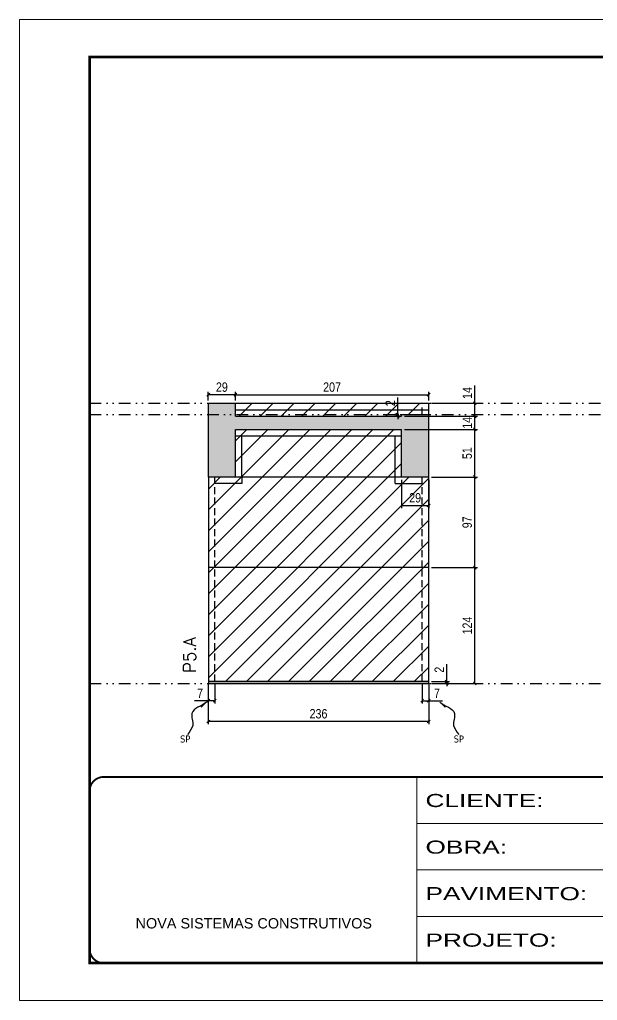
# Model space of a CAD drawing. Extents: x 14400 to 24104, y -21631 to 6985.
# Drawn here: x 19182 to 19801, y 3638 to 4688 of the extents above; entities that cross this region are included whole.
import ezdxf

# ---------------------------------------------------------------- set-up
doc = ezdxf.new("R2010")
doc.units = 0
for name, pattern in [('CONTINUO', [0]), ('DASHED', [0.75, 0.5, -0.25]), ('DIVIDE2', [0.625, 0.25, -0.125, 0, -0.125, 0, -0.125]), ('HIDDEN', [0.375, 0.25, -0.125])]:
    doc.linetypes.add(name, pattern=pattern)
for name, color, linetype in [('COTA', 241, 'Continuous'), ('Nível', 160, 'Continuous'), ('Painéis', 200, 'Continuous'), ('SARR_2.2x7', 40, 'Continuous'), ('Sarrafo de Pressão', 42, 'HIDDEN'), ('texto', 7, 'Continuous')]:
    doc.layers.add(name, color=color, linetype=linetype)
for name, color, linetype, lineweight in [('Folhas', 255, 'Continuous', 9), ('Hachura', 251, 'Continuous', 9), ('SARRAFO DE PRESSAO', 251, 'DASHED', 9), ('Texto Seção', 7, 'Continuous', 15)]:
    doc.layers.add(name, color=color, linetype=linetype, lineweight=lineweight)
doc.styles.add('ARIAL', font='arial.ttf')
doc.styles.add('COTA TECNICA', font='techl___.ttf', dxfattribs={"height": 10})
doc.styles.add('COTA TECNICA-50', font='techl___.ttf', dxfattribs={"height": 10})
doc.styles.add('REGUA-120', font='ROMANS.shx', dxfattribs={"height": 15})
doc.styles.get("Standard").update_dxf_attribs({"font": 'arial.ttf'})
doc.styles.add('Tecnologia', font='')
doc.styles.get('Tecnologia').set_extended_font_data('Forgotten Futurist')
doc.dimstyles.new('COTA PAINEL-50', dxfattribs={"dimtxt": 10, "dimasz": 3, "dimexe": 3, "dimexo": 3, "dimgap": 3, "dimtad": 1, "dimdec": 1, "dimzin": 12, "dimdsep": 46, "dimtxsty": 'COTA TECNICA-50', "dimblk1": 'OBLIQUE', "dimblk2": 'OBLIQUE', "dimsah": 1, "dimcen": 0.9, "dimclrd": 4, "dimclre": 4, "dimclrt": 240, "dimadec": 1, "dimazin": 3, "dimtfac": 1, "dimtdec": 1, "dimtmove": 0, "dimatfit": 3, "dimfxl": 1, "dimtolj": 1, "dimtzin": 12, "dimarcsym": 0})
doc.dimstyles.new('PAINEL', dxfattribs={"dimtxt": 10, "dimasz": 3, "dimexe": 3, "dimexo": 3, "dimgap": 3, "dimtad": 1, "dimdec": 1, "dimzin": 12, "dimdsep": 46, "dimtxsty": 'COTA TECNICA', "dimblk1": 'OBLIQUE', "dimblk2": 'OBLIQUE', "dimsah": 1, "dimcen": 0.9, "dimclrd": 4, "dimclre": 4, "dimclrt": 240, "dimadec": 1, "dimazin": 3, "dimtfac": 1, "dimtdec": 1, "dimtmove": 0, "dimatfit": 3, "dimfxl": 1, "dimtolj": 1, "dimtzin": 12, "dimarcsym": 0})
doc.dimstyles.get("Standard").update_dxf_attribs({"dimtxt": 0.18, "dimasz": 0.18, "dimexe": 0.18, "dimexo": 0.0625, "dimgap": 0.09, "dimtad": 0, "dimtih": 1, "dimtoh": 1, "dimdec": 4, "dimzin": 0, "dimdsep": 46, "dimtxsty": 'Standard', "dimcen": 0.09, "dimadec": 0, "dimazin": 0, "dimtfac": 1, "dimtdec": 4, "dimtofl": 0, "dimtmove": 0, "dimatfit": 3, "dimfxl": 1, "dimtolj": 1, "dimtzin": 0, "dimarcsym": 0})

# ---------------------------------------------------------------- blocks, each defined once
blk = doc.blocks.new('9999999999')
at = {"color": 30, "linetype": 'CONTINUO'}
for p, q in [((98564.6, 34230.2), (98564.6, 34429.4)), ((98564.6, 34379.6), (99584, 34379.6)), ((98564.6, 34329.8), (99488, 34329.8)), ((98564.6, 34280), (99488, 34280))]:
    blk.add_line(p, q, dxfattribs=at)
at = {"color": 30, "linetype": 'CONTINUO', "const_width": 2}
blk.add_lwpolyline([(99584, 34230.2), (99584, 34414.4, 0.414214), (99569, 34429.4), (98229, 34429.4, 0.414214), (98214, 34414.4), (98214, 34245.2, 0.414214), (98229, 34230.2), (99584, 34230.2)], format="xyb", dxfattribs=at)
at = {"layer": 'Folhas'}
blk.add_lwpolyline([(98139, 34190.2), (99624, 34190.2), (99624, 35240.2), (98139, 35240.2)], close=True, dxfattribs=at)
at = {"layer": 'Folhas', "color": 30, "const_width": 3}
blk.add_lwpolyline([(98214, 34230.2), (99584, 34230.2), (99584, 35200.2), (98214, 35200.2)], close=True, dxfattribs=at)
at = {"color": 7, "linetype": 'Continuous', "ltscale": 5, "style": 'ARIAL'}
blk.add_text('NOVA SISTEMAS CONSTRUTIVOS', height=11.059, dxfattribs=at).set_placement((98263.2, 34267.2))
at = {"layer": 'Folhas', "color": 7, "style": 'Tecnologia', "width": 1.5}
for s, p in [('CLIENTE:', (98573.7, 34397.2)), ('OBRA:', (98573.7, 34347.3)), ('PAVIMENTO:', (98573.7, 34297.5)), ('PROJETO:', (98573.7, 34247.7))]:
    blk.add_text(s, height=14, dxfattribs=at).set_placement(p)
blk = doc.blocks.new('_Oblique')
at = {"color": 0, "linetype": 'ByBlock', "lineweight": -2}
blk.add_line((-0.5, -0.5), (0.5, 0.5), dxfattribs=at)
blk = doc.blocks.new('*D769')
at = {"layer": 'COTA', "color": 4, "lineweight": -2, "transparency": 16777216}
for p, q in [((19384.1, 3975.9), (19384.1, 3933.2)), ((19620.1, 3975.9), (19620.1, 3933.2)), ((19620.1, 3936.2), (19384.1, 3936.2))]:
    blk.add_line(p, q, dxfattribs=at)
at = {"layer": 'Defpoints', "color": 0, "transparency": 16777216}
for p in [(19384.1, 3978.9), (19620.1, 3978.9), (19384.1, 3936.2)]:
    blk.add_point(p, dxfattribs=at)
at = {"layer": 'COTA', "color": 4, "lineweight": -2, "transparency": 16777216, "xscale": 3, "yscale": 3, "zscale": 3, "rotation": 180}
blk.add_blockref('_Oblique', (19384.1, 3936.2), dxfattribs=at)
at = {"layer": 'COTA', "color": 4, "lineweight": -2, "transparency": 16777216, "xscale": 3, "yscale": 3, "zscale": 3}
blk.add_blockref('_Oblique', (19620.1, 3936.2), dxfattribs=at)
at = {"layer": 'COTA', "color": 240, "transparency": 16777216, "insert": (19502.1, 3944.4), "char_height": 10, "attachment_point": 5, "style": 'COTA TECNICA'}
blk.add_mtext('\\A1;236', dxfattribs=at)
blk = doc.blocks.new('*D770')
at = {"layer": 'COTA', "color": 4, "lineweight": -2, "transparency": 16777216}
for p, q in [((19613.1, 3975.9), (19613.1, 3955.4)), ((19620.1, 3973.9), (19620.1, 3955.4)), ((19613.1, 3958.4), (19620.1, 3958.4)), ((19620.1, 3958.4), (19634.8, 3958.4))]:
    blk.add_line(p, q, dxfattribs=at)
at = {"layer": 'Defpoints', "color": 0, "transparency": 16777216}
for p in [(19613.1, 3978.9), (19620.1, 3976.9), (19620.1, 3958.4)]:
    blk.add_point(p, dxfattribs=at)
at = {"layer": 'COTA', "color": 4, "lineweight": -2, "transparency": 16777216, "xscale": 3, "yscale": 3, "zscale": 3, "rotation": 180}
blk.add_blockref('_Oblique', (19613.1, 3958.4), dxfattribs=at)
at = {"layer": 'COTA', "color": 4, "lineweight": -2, "transparency": 16777216, "xscale": 3, "yscale": 3, "zscale": 3}
blk.add_blockref('_Oblique', (19620.1, 3958.4), dxfattribs=at)
at = {"layer": 'COTA', "color": 240, "transparency": 16777216, "insert": (19629, 3966.4), "char_height": 10, "attachment_point": 5, "style": 'COTA TECNICA-50'}
blk.add_mtext('\\A1;7', dxfattribs=at)
blk = doc.blocks.new('*D771')
at = {"layer": 'COTA', "color": 4, "lineweight": -2, "transparency": 16777216}
for p, q in [((19384.1, 3973.9), (19384.1, 3955.4)), ((19391.1, 3975.9), (19391.1, 3955.4)), ((19384.1, 3958.4), (19369.4, 3958.4)), ((19391.1, 3958.4), (19384.1, 3958.4))]:
    blk.add_line(p, q, dxfattribs=at)
at = {"layer": 'Defpoints', "color": 0, "transparency": 16777216}
for p in [(19384.1, 3976.9), (19391.1, 3978.9), (19384.1, 3958.4)]:
    blk.add_point(p, dxfattribs=at)
at = {"layer": 'COTA', "color": 4, "lineweight": -2, "transparency": 16777216, "xscale": 3, "yscale": 3, "zscale": 3, "rotation": 180}
blk.add_blockref('_Oblique', (19384.1, 3958.4), dxfattribs=at)
at = {"layer": 'COTA', "color": 4, "lineweight": -2, "transparency": 16777216, "xscale": 3, "yscale": 3, "zscale": 3}
blk.add_blockref('_Oblique', (19391.1, 3958.4), dxfattribs=at)
at = {"layer": 'COTA', "color": 240, "transparency": 16777216, "insert": (19375.3, 3966.4), "char_height": 10, "attachment_point": 5, "style": 'COTA TECNICA-50'}
blk.add_mtext('\\A1;7', dxfattribs=at)
blk = doc.blocks.new('*D773')
at = {"layer": 'COTA', "color": 4, "linetype": 'ByBlock', "lineweight": -2, "transparency": 16777216}
for p, q in [((19623.1, 4100.9), (19672.5, 4100.9)), ((19669.5, 3976.9), (19669.5, 4100.9)), ((19623.1, 3976.9), (19672.5, 3976.9))]:
    blk.add_line(p, q, dxfattribs=at)
at = {"layer": 'Defpoints', "color": 0, "linetype": 'ByBlock', "transparency": 16777216}
for p in [(19620.1, 4100.9), (19669.5, 4100.9), (19620.1, 3976.9)]:
    blk.add_point(p, dxfattribs=at)
at = {"layer": 'COTA', "color": 4, "linetype": 'ByBlock', "lineweight": -2, "transparency": 16777216, "xscale": 3, "yscale": 3, "zscale": 3}
for p, rotation in [((19669.5, 4100.9), 90), ((19669.5, 3976.9), 270)]:
    blk.add_blockref('_Oblique', p, dxfattribs=dict(at, rotation=rotation))
at = {"layer": 'COTA', "color": 240, "linetype": 'ByBlock', "transparency": 16777216, "insert": (19661.4, 4038.9), "char_height": 10, "attachment_point": 5, "rotation": 90, "style": 'COTA TECNICA'}
blk.add_mtext('\\A1;124', dxfattribs=at)
blk = doc.blocks.new('*D772')
at = {"layer": 'COTA', "color": 4, "lineweight": -2, "transparency": 16777216}
for p, q in [((19639.4, 3978.9), (19639.4, 3997.7)), ((19623.1, 3978.9), (19642.4, 3978.9)), ((19623.1, 3976.9), (19642.4, 3976.9)), ((19639.4, 3976.9), (19639.4, 3978.9)), ((19639.4, 3976.9), (19639.4, 3973.9))]:
    blk.add_line(p, q, dxfattribs=at)
at = {"layer": 'Defpoints', "color": 0, "transparency": 16777216}
for p in [(19620.1, 3978.9), (19620.1, 3976.9), (19639.4, 3976.9)]:
    blk.add_point(p, dxfattribs=at)
at = {"layer": 'COTA', "color": 4, "lineweight": -2, "transparency": 16777216, "xscale": 3, "yscale": 3, "zscale": 3}
for p, rotation in [((19639.4, 3978.9), 270), ((19639.4, 3976.9), 90)]:
    blk.add_blockref('_Oblique', p, dxfattribs=dict(at, rotation=rotation))
at = {"layer": 'COTA', "color": 240, "transparency": 16777216, "insert": (19631.4, 3991.6), "char_height": 10, "attachment_point": 5, "rotation": 90, "style": 'COTA TECNICA-50'}
blk.add_mtext('\\A1;2', dxfattribs=at)
blk = doc.blocks.new('*D774')
at = {"layer": 'COTA', "color": 4, "linetype": 'ByBlock', "lineweight": -2, "transparency": 16777216}
for p, q in [((19623.1, 4100.9), (19672.5, 4100.9)), ((19669.5, 3976.9), (19669.5, 4100.9)), ((19623.1, 3976.9), (19672.5, 3976.9))]:
    blk.add_line(p, q, dxfattribs=at)
at = {"layer": 'Defpoints', "color": 0, "linetype": 'ByBlock', "transparency": 16777216}
for p in [(19620.1, 4100.9), (19669.5, 4100.9), (19620.1, 3976.9)]:
    blk.add_point(p, dxfattribs=at)
at = {"layer": 'COTA', "color": 4, "linetype": 'ByBlock', "lineweight": -2, "transparency": 16777216, "xscale": 3, "yscale": 3, "zscale": 3}
for p, rotation in [((19669.5, 4100.9), 90), ((19669.5, 3976.9), 270)]:
    blk.add_blockref('_Oblique', p, dxfattribs=dict(at, rotation=rotation))
at = {"layer": 'COTA', "color": 240, "linetype": 'ByBlock', "transparency": 16777216, "insert": (19661.4, 4038.9), "char_height": 10, "attachment_point": 5, "rotation": 90, "style": 'COTA TECNICA'}
blk.add_mtext('\\A1;124', dxfattribs=at)
blk = doc.blocks.new('*D777')
at = {"layer": 'COTA', "color": 4, "lineweight": -2, "transparency": 16777216}
for p, q in [((19623.1, 4197.9), (19672.5, 4197.9)), ((19669.5, 4100.9), (19669.5, 4197.9)), ((19623.1, 4100.9), (19672.5, 4100.9))]:
    blk.add_line(p, q, dxfattribs=at)
at = {"layer": 'Defpoints', "color": 0, "transparency": 16777216}
for p in [(19620.1, 4197.9), (19669.5, 4197.9), (19620.1, 4100.9)]:
    blk.add_point(p, dxfattribs=at)
at = {"layer": 'COTA', "color": 4, "lineweight": -2, "transparency": 16777216, "xscale": 3, "yscale": 3, "zscale": 3}
for p, rotation in [((19669.5, 4197.9), 90), ((19669.5, 4100.9), 270)]:
    blk.add_blockref('_Oblique', p, dxfattribs=dict(at, rotation=rotation))
at = {"layer": 'COTA', "color": 240, "transparency": 16777216, "insert": (19661.4, 4149.4), "char_height": 10, "attachment_point": 5, "rotation": 90, "style": 'COTA TECNICA'}
blk.add_mtext('\\A1;97', dxfattribs=at)
blk = doc.blocks.new('*D775')
at = {"layer": 'COTA', "color": 4, "lineweight": -2, "transparency": 16777216}
for p, q in [((19594.1, 4262.9), (19672.5, 4262.9)), ((19669.5, 4248.9), (19669.5, 4262.9)), ((19594.1, 4248.9), (19672.5, 4248.9))]:
    blk.add_line(p, q, dxfattribs=at)
at = {"layer": 'Defpoints', "color": 0, "transparency": 16777216}
for p in [(19591.1, 4262.9), (19669.5, 4262.9), (19591.1, 4248.9)]:
    blk.add_point(p, dxfattribs=at)
at = {"layer": 'COTA', "color": 4, "lineweight": -2, "transparency": 16777216, "xscale": 3, "yscale": 3, "zscale": 3}
for p, rotation in [((19669.5, 4262.9), 90), ((19669.5, 4248.9), 270)]:
    blk.add_blockref('_Oblique', p, dxfattribs=dict(at, rotation=rotation))
at = {"layer": 'COTA', "color": 240, "transparency": 16777216, "insert": (19661.4, 4255.9), "char_height": 10, "attachment_point": 5, "rotation": 90, "style": 'COTA TECNICA'}
blk.add_mtext('\\A1;14', dxfattribs=at)
blk = doc.blocks.new('*D776')
at = {"layer": 'COTA', "color": 4, "lineweight": -2, "transparency": 16777216}
for p, q in [((19669.5, 4276.9), (19669.5, 4296)), ((19623.1, 4276.9), (19672.5, 4276.9)), ((19669.5, 4262.9), (19669.5, 4276.9)), ((19594.1, 4262.9), (19672.5, 4262.9))]:
    blk.add_line(p, q, dxfattribs=at)
at = {"layer": 'Defpoints', "color": 0, "transparency": 16777216}
for p in [(19620.1, 4276.9), (19669.5, 4276.9), (19591.1, 4262.9)]:
    blk.add_point(p, dxfattribs=at)
at = {"layer": 'COTA', "color": 4, "lineweight": -2, "transparency": 16777216, "xscale": 3, "yscale": 3, "zscale": 3}
for p, rotation in [((19669.5, 4276.9), 90), ((19669.5, 4262.9), 270)]:
    blk.add_blockref('_Oblique', p, dxfattribs=dict(at, rotation=rotation))
at = {"layer": 'COTA', "color": 240, "transparency": 16777216, "insert": (19661.4, 4287.9), "char_height": 10, "attachment_point": 5, "rotation": 90, "style": 'COTA TECNICA'}
blk.add_mtext('\\A1;14', dxfattribs=at)
blk = doc.blocks.new('*D778')
at = {"layer": 'COTA', "color": 4, "lineweight": -2, "transparency": 16777216}
for p, q in [((19384.1, 4279.9), (19384.1, 4289)), ((19413.1, 4286), (19384.1, 4286)), ((19413.1, 4279.9), (19413.1, 4289))]:
    blk.add_line(p, q, dxfattribs=at)
at = {"layer": 'Defpoints', "color": 0, "transparency": 16777216}
for p in [(19384.1, 4286), (19384.1, 4276.9), (19413.1, 4276.9)]:
    blk.add_point(p, dxfattribs=at)
at = {"layer": 'COTA', "color": 4, "lineweight": -2, "transparency": 16777216, "xscale": 3, "yscale": 3, "zscale": 3, "rotation": 180}
blk.add_blockref('_Oblique', (19384.1, 4286), dxfattribs=at)
at = {"layer": 'COTA', "color": 4, "lineweight": -2, "transparency": 16777216, "xscale": 3, "yscale": 3, "zscale": 3}
blk.add_blockref('_Oblique', (19413.1, 4286), dxfattribs=at)
at = {"layer": 'COTA', "color": 240, "transparency": 16777216, "insert": (19398.6, 4294.1), "char_height": 10, "attachment_point": 5, "style": 'COTA TECNICA'}
blk.add_mtext('\\A1;29', dxfattribs=at)
blk = doc.blocks.new('*D779')
at = {"layer": 'COTA', "color": 4, "lineweight": -2, "transparency": 16777216}
for p, q in [((19413.1, 4279.9), (19413.1, 4289)), ((19413.1, 4286), (19620.1, 4286)), ((19620.1, 4279.9), (19620.1, 4289))]:
    blk.add_line(p, q, dxfattribs=at)
at = {"layer": 'Defpoints', "color": 0, "transparency": 16777216}
for p in [(19620.1, 4286), (19413.1, 4276.9), (19620.1, 4276.9)]:
    blk.add_point(p, dxfattribs=at)
at = {"layer": 'COTA', "color": 4, "lineweight": -2, "transparency": 16777216, "xscale": 3, "yscale": 3, "zscale": 3, "rotation": 180}
blk.add_blockref('_Oblique', (19413.1, 4286), dxfattribs=at)
at = {"layer": 'COTA', "color": 4, "lineweight": -2, "transparency": 16777216, "xscale": 3, "yscale": 3, "zscale": 3}
blk.add_blockref('_Oblique', (19620.1, 4286), dxfattribs=at)
at = {"layer": 'COTA', "color": 240, "transparency": 16777216, "insert": (19516.6, 4294.1), "char_height": 10, "attachment_point": 5, "style": 'COTA TECNICA'}
blk.add_mtext('\\A1;207', dxfattribs=at)
blk = doc.blocks.new('*D1941')
at = {"layer": 'COTA', "color": 4, "lineweight": -2, "transparency": 16777216}
for p, q in [((19594.1, 4248.9), (19672.5, 4248.9)), ((19669.5, 4197.9), (19669.5, 4248.9)), ((19623.1, 4197.9), (19672.5, 4197.9))]:
    blk.add_line(p, q, dxfattribs=at)
at = {"layer": 'Defpoints', "color": 0, "transparency": 16777216}
for p in [(19591.1, 4248.9), (19669.5, 4248.9), (19620.1, 4197.9)]:
    blk.add_point(p, dxfattribs=at)
at = {"layer": 'COTA', "color": 4, "lineweight": -2, "transparency": 16777216, "xscale": 3, "yscale": 3, "zscale": 3}
for p, rotation in [((19669.5, 4248.9), 90), ((19669.5, 4197.9), 270)]:
    blk.add_blockref('_Oblique', p, dxfattribs=dict(at, rotation=rotation))
at = {"layer": 'COTA', "color": 240, "transparency": 16777216, "insert": (19661.4, 4223.4), "char_height": 10, "attachment_point": 5, "rotation": 90, "style": 'COTA TECNICA'}
blk.add_mtext('\\A1;51', dxfattribs=at)
blk = doc.blocks.new('*D1942')
at = {"layer": 'COTA', "color": 4, "lineweight": -2, "transparency": 16777216}
for p, q in [((19586.9, 4264.9), (19586.9, 4283)), ((19588.1, 4264.9), (19583.9, 4264.9)), ((19586.9, 4262.9), (19586.9, 4264.9)), ((19588.1, 4262.9), (19583.9, 4262.9)), ((19586.9, 4262.9), (19586.9, 4259.9))]:
    blk.add_line(p, q, dxfattribs=at)
at = {"layer": 'Defpoints', "color": 0, "transparency": 16777216}
for p in [(19586.9, 4264.9), (19591.1, 4264.9), (19591.1, 4262.9)]:
    blk.add_point(p, dxfattribs=at)
at = {"layer": 'COTA', "color": 4, "lineweight": -2, "transparency": 16777216, "xscale": 3, "yscale": 3, "zscale": 3}
for p, rotation in [((19586.9, 4264.9), 270), ((19586.9, 4262.9), 90)]:
    blk.add_blockref('_Oblique', p, dxfattribs=dict(at, rotation=rotation))
at = {"layer": 'COTA', "color": 240, "transparency": 16777216, "insert": (19578.9, 4276.9), "char_height": 10, "attachment_point": 5, "rotation": 90, "style": 'COTA TECNICA'}
blk.add_mtext('\\A1;2', dxfattribs=at)
blk = doc.blocks.new('*D3495')
at = {"layer": 'COTA', "color": 4, "lineweight": -2, "transparency": 16777216}
for p, q in [((19591.1, 4194.9), (19591.1, 4164.5)), ((19620.1, 4194.9), (19620.1, 4164.5)), ((19591.1, 4167.5), (19620.1, 4167.5))]:
    blk.add_line(p, q, dxfattribs=at)
at = {"layer": 'Defpoints', "color": 0, "transparency": 16777216}
for p in [(19591.1, 4197.9), (19620.1, 4197.9), (19620.1, 4167.5)]:
    blk.add_point(p, dxfattribs=at)
at = {"layer": 'COTA', "color": 4, "lineweight": -2, "transparency": 16777216, "xscale": 3, "yscale": 3, "zscale": 3, "rotation": 180}
blk.add_blockref('_Oblique', (19591.1, 4167.5), dxfattribs=at)
at = {"layer": 'COTA', "color": 4, "lineweight": -2, "transparency": 16777216, "xscale": 3, "yscale": 3, "zscale": 3}
blk.add_blockref('_Oblique', (19620.1, 4167.5), dxfattribs=at)
at = {"layer": 'COTA', "color": 240, "transparency": 16777216, "insert": (19605.6, 4175.6), "char_height": 10, "attachment_point": 5, "style": 'COTA TECNICA'}
blk.add_mtext('\\A1;29', dxfattribs=at)

msp = doc.modelspace()

# ---------------------------------------------------------------- hatches: boundary and pattern name
at = {"layer": 'COTA'}
h = msp.add_hatch(dxfattribs=at)
h.set_pattern_fill('AR-CONC', color=256, scale=0.03)
h.paths.add_polyline_path([(19413.12, 4248.86), (19591.12, 4248.86), (19591.12, 4197.86), (19620.12, 4197.86), (19620.12, 4264.86), (19591.12, 4264.86), (19591.12, 4262.86), (19413.12, 4262.86), (19413.12, 4264.86), (19384.12, 4264.86), (19384.12, 4197.86), (19413.12, 4197.86)])
h.paths.add_polyline_path([(19413.12, 4276.86), (19384.12, 4276.86), (19384.12, 4264.86), (19413.12, 4264.86)])
at = {"layer": 'Hachura', "linetype": 'ByBlock'}
h = msp.add_hatch(dxfattribs=at)
h.set_pattern_fill('ANSI31', color=256, scale=5)
h.paths.add_polyline_path([(19620.12, 4276.86), (19413.12, 4276.86), (19413.12, 4262.86), (19591.12, 4262.86), (19591.12, 4264.86), (19620.12, 4264.86)])
h.paths.add_polyline_path([(19591.12, 4248.86), (19413.12, 4248.86), (19413.12, 4197.86), (19591.12, 4197.86)])
h.paths.add_polyline_path([(19620.12, 4197.86), (19384.12, 4197.86), (19384.12, 4100.86), (19620.12, 4100.86)])
h.paths.add_polyline_path([(19620.12, 4100.86), (19384.12, 4100.86), (19384.12, 3978.86), (19620.12, 3978.86)])
h.paths.add_polyline_path([(20080.89, 4100.86), (19844.89, 4100.86), (19844.89, 3978.86), (20080.89, 3978.86)])
h.paths.add_polyline_path([(20080.89, 4197.86), (19844.89, 4197.86), (19844.89, 4100.86), (20080.89, 4100.86)])
h.paths.add_polyline_path([(20051.89, 4248.86), (19920.89, 4248.86), (19920.89, 4197.86), (20051.89, 4197.86)])
h.paths.add_polyline_path([(20051.89, 4276.86), (19844.89, 4276.86), (19844.89, 4264.86), (19920.89, 4264.86), (19920.89, 4262.86), (20051.89, 4262.86)])
h.paths.add_polyline_path([(20279.69, 4197.86), (20260.69, 4197.86), (20260.69, 3978.86), (20279.69, 3978.86)])
h.paths.add_polyline_path([(20468.19, 4197.86), (20449.19, 4197.86), (20449.19, 3978.86), (20468.19, 3978.86)])
h.paths.add_polyline_path([(20468.19, 4276.86), (20449.19, 4276.86), (20449.19, 4264.86), (20468.19, 4264.86)])

# ---------------------------------------------------------------- linework, layer by layer
at = {"layer": 'COTA'}
for p, q in [((19384.12, 4197.86), (19384.12, 4276.86)), ((19384.12, 4276.86), (19413.12, 4276.86)), ((19620.12, 4197.86), (19620.12, 4264.86)), ((19420.12, 4197.86), (19420.12, 4190.86))]:
    msp.add_line(p, q, dxfattribs=at)
at = {"layer": 'Nível', "color": 4, "linetype": 'DIVIDE2', "ltscale": 50}
for p, q in [((19256.97, 4276.86), (20626.97, 4276.86)), ((19256.97, 4264.86), (20626.97, 4264.86)), ((19256.97, 3976.86), (20626.97, 3976.86)), ((19256.97, 3976.86), (20626.97, 3976.86))]:
    msp.add_line(p, q, dxfattribs=at)
at = {"layer": 'Painéis'}
for p, q in [((19413.12, 4276.86), (19620.12, 4276.86)), ((19413.12, 4262.86), (19413.12, 4276.86)), ((19620.12, 4264.86), (19620.12, 4276.86)), ((19591.12, 4262.86), (19591.12, 4264.86)), ((19591.12, 4264.86), (19620.12, 4264.86)), ((19413.12, 4262.86), (19591.12, 4262.86)), ((19413.12, 4248.86), (19591.12, 4248.86)), ((19413.12, 4197.86), (19413.12, 4248.86)), ((19591.12, 4197.86), (19591.12, 4248.86)), ((19384.12, 4197.86), (19384.12, 3978.86)), ((19620.12, 4197.86), (19384.12, 4197.86)), ((19620.12, 3978.86), (19620.12, 4197.86)), ((19620.12, 4100.86), (19384.12, 4100.86)), ((19384.12, 3978.86), (19620.12, 3978.86))]:
    msp.add_line(p, q, dxfattribs=at)
msp.add_lwpolyline([(19620.12, 3978.86), (19384.12, 3978.86), (19384.12, 3976.86), (19620.12, 3976.86)], close=True, dxfattribs=at)
at = {"layer": 'SARR_2.2x7'}
for p, q in [((19413.12, 4269.86), (19620.12, 4269.86)), ((19413.12, 4241.86), (19591.12, 4241.86)), ((19420.12, 4197.86), (19420.12, 4241.86)), ((19584.12, 4190.86), (19584.12, 4241.86)), ((19420.12, 4190.86), (19391.12, 4190.86)), ((19584.12, 4190.86), (19613.12, 4190.86))]:
    msp.add_line(p, q, dxfattribs=at)
at = {"layer": 'Sarrafo de Pressão', "ltscale": 30}
for p, q in [((19613.12, 4264.86), (19613.12, 4276.86)), ((19391.12, 4100.86), (19391.12, 4197.86)), ((19613.12, 4100.86), (19613.12, 4197.86)), ((19391.12, 3978.86), (19391.12, 4100.86)), ((19613.12, 3978.86), (19613.12, 4100.86))]:
    msp.add_line(p, q, dxfattribs=at)

# ---------------------------------------------------------------- block references
at = {"layer": 'SARRAFO DE PRESSAO', "color": 6, "linetype": 'ByBlock'}
msp.add_blockref('9999999999', (-78957.01, -30552.63), dxfattribs=at)

# ---------------------------------------------------------------- texts
at = {"layer": 'texto', "color": 0, "char_height": 7.5, "attachment_point": 5}
for insert in [(19359.34, 3917.37), (19652.36, 3917.37)]:
    msp.add_mtext('{\\fTahoma|b0|i0|c0|p34;\\C4;SP}', dxfattribs=dict(at, insert=insert))
at = {"layer": 'Texto Seção', "insert": (19370.65, 3988.11), "char_height": 13, "width": 285.3299, "attachment_point": 7, "rotation": 90, "style": 'REGUA-120'}
msp.add_mtext('\\pt26;P5.A', dxfattribs=at)

# ---------------------------------------------------------------- dimensions: what is measured, and where the dimension line sits
at = {"layer": 'COTA'}
for base, p1, p2, dimstyle, picture, middle in [((19384.12, 4286.04), (19413.12, 4276.86), (19384.12, 4276.86), 'PAINEL', '*D778', (19398.62, 4294.13)), ((19620.12, 4286.04), (19413.12, 4276.86), (19620.12, 4276.86), 'PAINEL', '*D779', (19516.62, 4294.15)), ((19620.12, 4167.52), (19591.12, 4197.86), (19620.12, 4197.86), 'PAINEL', '*D3495', (19605.62, 4175.61)), ((19620.12, 3958.35), (19613.12, 3978.86), (19620.12, 3976.86), 'COTA PAINEL-50', '*D770', (19628.98, 3966.42))]:
    dim = msp.add_linear_dim(base=base, p1=p1, p2=p2, dimstyle=dimstyle, dxfattribs=at)
    dim.commit()
    dim.dimension.update_dxf_attribs({"geometry": picture, "text_midpoint": middle})
for base, p1, p2, angle, dimstyle, picture, middle in [((19669.48, 4276.86), (19591.12, 4262.86), (19620.12, 4276.86), 90, 'PAINEL', '*D776', (19661.41, 4287.92)), ((19586.92, 4264.86), (19591.12, 4262.86), (19591.12, 4264.86), 90, 'PAINEL', '*D1942', (19578.92, 4276.92)), ((19669.48, 4248.86), (19620.12, 4197.86), (19591.12, 4248.86), 90, 'PAINEL', '*D1941', (19661.37, 4223.36)), ((19669.48, 4197.86), (19620.12, 4100.86), (19620.12, 4197.86), 90, 'PAINEL', '*D777', (19661.38, 4149.36)), ((19384.12, 3958.35), (19391.12, 3978.86), (19384.12, 3976.86), 180, 'COTA PAINEL-50', '*D771', (19375.25, 3966.42))]:
    dim = msp.add_linear_dim(base=base, p1=p1, p2=p2, angle=angle, dimstyle=dimstyle, dxfattribs=at)
    dim.commit()
    dim.dimension.update_dxf_attribs({"geometry": picture, "text_midpoint": middle})
for base, p1, p2, dimstyle, picture, middle in [((19669.48, 4262.86), (19591.12, 4248.86), (19591.12, 4262.86), 'PAINEL', '*D775', (19669.48, 4255.86)), ((19639.37, 3976.86), (19620.12, 3978.86), (19620.12, 3976.86), 'COTA PAINEL-50', '*D772', (19639.37, 3991.61))]:
    dim = msp.add_linear_dim(base=base, p1=p1, p2=p2, angle=90, dimstyle=dimstyle, dxfattribs=at)
    dim.commit()
    dim.dimension.update_dxf_attribs({"geometry": picture, "text_midpoint": middle, "dimtype": 160})
at = {"layer": 'COTA', "linetype": 'ByBlock'}
for picture in ['*D773', '*D774']:
    dim = msp.add_aligned_dim(p1=(19620.12, 3976.86), p2=(19620.12, 4100.86), distance=-49.37, dimstyle='PAINEL', dxfattribs=at)
    dim.commit()
    dim.dimension.update_dxf_attribs({"geometry": picture, "text_midpoint": (19661.41, 4038.86)})
at = {"layer": 'COTA'}
dim = msp.add_linear_dim(base=(19384.12, 3936.18), p1=(19620.12, 3978.86), p2=(19384.12, 3978.86), angle=180, dimstyle='PAINEL', override={"dimarcsym": 2}, dxfattribs=at)
dim.commit()
dim.dimension.update_dxf_attribs({"geometry": '*D769', "text_midpoint": (19502.12, 3944.4)})

# ---------------------------------------------------------------- leaders
at = {"layer": 'COTA', "path_type": 1}
for points in [[(19382.29, 3956.68), (19366.5, 3944.84), (19367.43, 3931.84), (19361.87, 3922.06)], [(19631.95, 3956.68), (19647.73, 3944.84), (19646.81, 3931.84), (19652.36, 3922.06)]]:
    msp.add_leader(points, dimstyle='Standard', override={"dimasz": 8}, dxfattribs=at)

doc.saveas('drawing.dxf')
